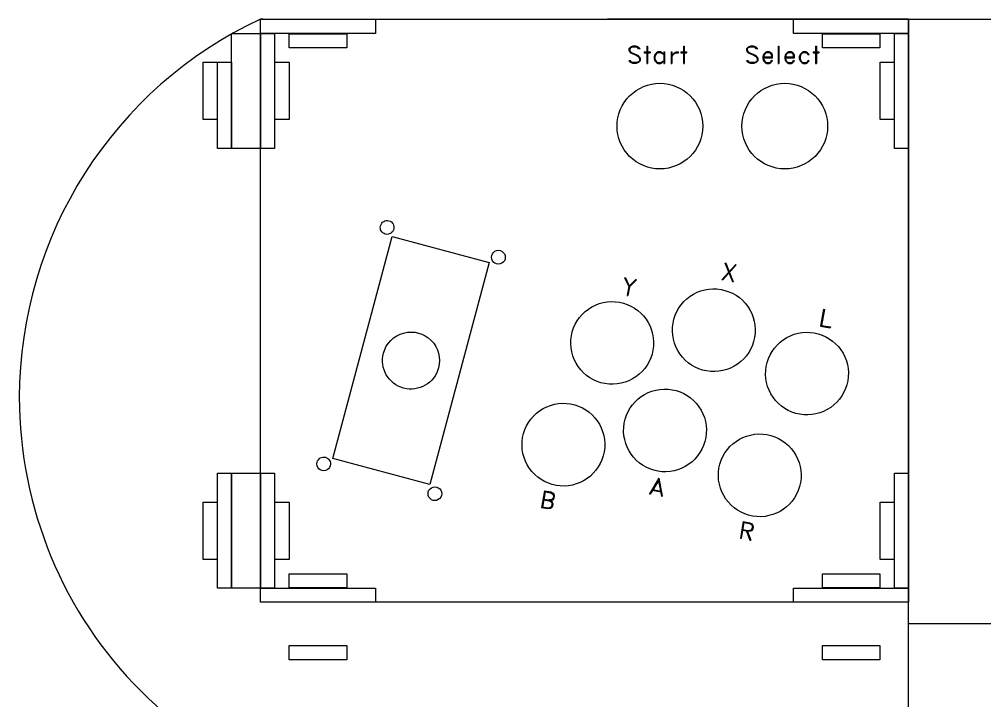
# Model space of a CAD drawing. Extents: x 10 to 3877, y -272 to 1728.
# Drawn here: x 3160.6 to 3495.6, y 476.7 to 713.3 of the extents above; entities that cross this region are included whole.
import ezdxf

# ---------------------------------------------------------------- set-up
doc = ezdxf.new("R2010")
doc.units = 0
doc.layers.add('Calque_1', color=7, linetype='CONTINUOUS')

msp = doc.modelspace()

# ---------------------------------------------------------------- linework, layer by layer
at = {"layer": 'Calque_1', "color": 3}
for p, q in [((3244.274348, 713.294893), (3469.204915, 713.294893)), ((3244.274348, 510.864333), (3244.274348, 713.294893)), ((3469.20332, 713.294903), (3694.132628, 713.294903)), ((3469.20332, 503.428191), (3469.20332, 713.294903)), ((3469.204915, 713.294893), (3469.204915, 510.864333)), ((3234.257943, 708.389983), (3244.274301, 708.389983)), ((3234.257943, 668.485617), (3234.257943, 708.389983)), ((3244.274301, 708.389983), (3244.274301, 668.485617)), ((3244.274301, 668.485617), (3234.257943, 668.485617)), ((3269.375953, 560.760044), (3290.030691, 637.844576)), ((3290.030691, 637.844576), (3323.648559, 628.836695)), ((3323.648559, 628.836695), (3302.993821, 551.752164)), ((3302.993821, 551.752164), (3269.375953, 560.760044)), ((3234.257943, 555.67358), (3244.274301, 555.67358)), ((3234.257943, 515.769214), (3234.257943, 555.67358)), ((3244.274301, 555.67358), (3244.274301, 515.769214)), ((3244.274301, 515.769214), (3234.257943, 515.769214)), ((3469.204915, 510.864333), (3244.274348, 510.864333)), ((3694.132628, 503.428191), (3469.20332, 503.428191))]:
    msp.add_line(p, q, dxfattribs=at)
at = {"layer": 'Calque_1', "color": 7}
for p, q in [((3244.274348, 713.294893), (3284.17878, 713.294893)), ((3244.274348, 708.389966), (3244.274348, 713.294893)), ((3245.261421, 713.294921), (3244.274405, 713.294921)), ((3245.261421, 713.294921), (3364.728574, 713.294921)), ((3245.261421, 713.294921), (3245.261421, 713.294921)), ((3284.17878, 713.294893), (3284.17878, 708.389966)), ((3469.20332, 713.294921), (3364.728574, 713.294921)), ((3429.298847, 713.294893), (3469.203278, 713.294893)), ((3429.298847, 708.389966), (3429.298847, 713.294893)), ((3469.203278, 713.294893), (3469.203278, 708.389966)), ((3469.20332, 503.428121), (3469.20332, 713.294921)), ((3284.17878, 708.389966), (3244.274348, 708.389966)), ((3244.274416, 668.485552), (3244.274416, 708.389983)), ((3244.274416, 708.389983), (3249.179343, 708.389983)), ((3249.179343, 708.389983), (3249.179343, 668.485552)), ((3254.265947, 708.302805), (3274.187156, 708.302805)), ((3254.265947, 703.381595), (3254.265947, 708.302805)), ((3274.187156, 708.302805), (3274.187156, 703.381595)), ((3469.203278, 708.389966), (3429.298847, 708.389966)), ((3439.290473, 708.302805), (3459.211683, 708.302805)), ((3439.290473, 703.381595), (3439.290473, 708.302805)), ((3459.211683, 708.302805), (3459.211683, 703.381595)), ((3464.298337, 668.485552), (3464.298337, 708.389983)), ((3464.298337, 708.389983), (3469.203264, 708.389983)), ((3469.203264, 708.389983), (3469.203264, 668.485552)), ((3274.187156, 703.381595), (3254.265947, 703.381595)), ((3459.211683, 703.381595), (3439.290473, 703.381595)), ((3224.344504, 678.477289), (3224.344504, 698.398498)), ((3224.344504, 698.398498), (3229.265714, 698.398498)), ((3229.265714, 698.398498), (3229.265714, 678.477289)), ((3229.350824, 668.483613), (3229.350824, 698.392233)), ((3229.350824, 698.392233), (3234.260003, 698.392233)), ((3234.260003, 698.392233), (3234.260003, 668.483613)), ((3249.266477, 678.477176), (3249.266477, 698.398385)), ((3249.266477, 698.398385), (3254.187686, 698.398385)), ((3254.187686, 698.398385), (3254.187686, 678.477176)), ((3459.289966, 678.477176), (3459.289966, 698.398385)), ((3459.289966, 698.398385), (3464.211176, 698.398385)), ((3464.211176, 698.398385), (3464.211176, 678.477176)), ((3229.265714, 678.477289), (3224.344504, 678.477289)), ((3254.187686, 678.477176), (3249.266477, 678.477176)), ((3464.211176, 678.477176), (3459.289966, 678.477176)), ((3397.738104, 676.204409), (3397.738104, 676.204409)), ((3441.086959, 676.204423), (3441.086959, 676.204423)), ((3234.260003, 668.483613), (3229.350824, 668.483613)), ((3249.179343, 668.485552), (3244.274416, 668.485552)), ((3469.203264, 668.485552), (3464.298337, 668.485552)), ((3290.511835, 640.405444), (3290.511835, 640.405444)), ((3329.148791, 630.052703), (3329.148791, 630.052703)), ((3415.740016, 602.845888), (3415.740016, 602.845888)), ((3380.462915, 598.430189), (3380.462915, 598.430189)), ((3306.074888, 592.236084), (3306.074888, 592.236084)), ((3448.076588, 587.783442), (3448.076588, 587.783442)), ((3398.815149, 568.045793), (3398.815149, 568.045793)), ((3363.537765, 563.100794), (3363.537765, 563.100794)), ((3268.512209, 558.30172), (3268.512209, 558.30172)), ((3229.353016, 515.769149), (3229.353016, 555.67358)), ((3229.353016, 555.67358), (3234.257943, 555.67358)), ((3234.257943, 555.67358), (3234.257943, 515.769149)), ((3244.274416, 515.769205), (3244.274416, 555.673636)), ((3244.274416, 555.673636), (3249.179343, 555.673636)), ((3249.179343, 555.673636), (3249.179343, 515.769205)), ((3464.285666, 515.756195), (3464.285666, 555.660626)), ((3464.285666, 555.660626), (3469.190592, 555.660626)), ((3469.190592, 555.660626), (3469.190592, 515.756195)), ((3431.680605, 552.454186), (3431.680605, 552.454186)), ((3307.090719, 547.96464), (3307.090719, 547.96464)), ((3224.344645, 525.760773), (3224.344645, 545.681982)), ((3224.344645, 545.681982), (3229.265855, 545.681982)), ((3229.265855, 545.681982), (3229.265855, 525.760773)), ((3249.266477, 525.760829), (3249.266477, 545.682038)), ((3249.266477, 545.682038), (3254.187686, 545.682038)), ((3254.187686, 545.682038), (3254.187686, 525.760829)), ((3459.277294, 525.747819), (3459.277294, 545.669028)), ((3459.277294, 545.669028), (3464.198504, 545.669028)), ((3464.198504, 545.669028), (3464.198504, 525.747819)), ((3229.265855, 525.760773), (3224.344645, 525.760773)), ((3254.187686, 525.760829), (3249.266477, 525.760829)), ((3464.198504, 525.747819), (3459.277294, 525.747819)), ((3254.265947, 520.777648), (3274.187156, 520.777648)), ((3254.265947, 515.856438), (3254.265947, 520.777648)), ((3274.187156, 520.777648), (3274.187156, 515.856438)), ((3439.277773, 520.764638), (3459.198983, 520.764638)), ((3439.277773, 515.843428), (3439.277773, 520.764638)), ((3459.198983, 520.764638), (3459.198983, 515.843428)), ((3234.257943, 515.769149), (3229.353016, 515.769149)), ((3244.274348, 515.769248), (3284.17878, 515.769248)), ((3244.274348, 510.864321), (3244.274348, 515.769248)), ((3249.179343, 515.769205), (3244.274416, 515.769205)), ((3274.187156, 515.856438), (3254.265947, 515.856438)), ((3284.17878, 515.769248), (3284.17878, 510.864321)), ((3429.286175, 515.756209), (3469.190606, 515.756209)), ((3429.286175, 510.851283), (3429.286175, 515.756209)), ((3459.198983, 515.843428), (3439.277773, 515.843428)), ((3469.190592, 515.756195), (3464.285666, 515.756195)), ((3469.190606, 515.756209), (3469.190606, 510.851283)), ((3284.17878, 510.864321), (3244.274348, 510.864321)), ((3469.190606, 510.851283), (3429.286175, 510.851283)), ((3469.20332, 463.516366), (3469.20332, 503.428121)), ((3254.265947, 495.855901), (3274.187156, 495.855901)), ((3254.265947, 490.934691), (3254.265947, 495.855901)), ((3274.187156, 495.855901), (3274.187156, 490.934691)), ((3439.277773, 495.842863), (3459.198983, 495.842863)), ((3439.277773, 490.921653), (3439.277773, 495.842863)), ((3459.198983, 495.842863), (3459.198983, 490.921653)), ((3274.187156, 490.934691), (3254.265947, 490.934691)), ((3459.198983, 490.921653), (3439.277773, 490.921653))]:
    msp.add_line(p, q, dxfattribs=at)
at = {"layer": 'Calque_1', "color": 1}
for p, q in [((3372.682895, 703.637821), (3372.11845, 703.073376)), ((3373.529561, 703.920043), (3372.682895, 703.637821)), ((3373.529561, 703.637821), (3372.682895, 703.355599)), ((3374.65845, 703.920043), (3373.529561, 703.920043)), ((3374.65845, 703.637821), (3373.529561, 703.637821)), ((3375.505117, 703.637821), (3374.65845, 703.920043)), ((3375.222895, 703.355599), (3374.65845, 703.637821)), ((3376.069561, 703.073376), (3375.505117, 703.637821)), ((3378.327339, 703.920043), (3378.327339, 697.993376)), ((3378.327339, 703.920043), (3378.609561, 703.920043)), ((3378.609561, 703.920043), (3378.609561, 697.993376)), ((3391.027339, 703.920043), (3391.027339, 697.993376)), ((3391.027339, 703.920043), (3391.309562, 703.920043)), ((3391.309562, 703.920043), (3391.309562, 697.993376)), ((3413.491693, 703.637821), (3412.927248, 703.073376)), ((3414.338359, 703.920043), (3413.491693, 703.637821)), ((3414.338359, 703.637821), (3413.491693, 703.355599)), ((3415.467248, 703.920043), (3414.338359, 703.920043)), ((3415.467248, 703.637821), (3414.338359, 703.637821)), ((3416.313915, 703.637821), (3415.467248, 703.920043)), ((3416.031693, 703.355599), (3415.467248, 703.637821)), ((3416.878359, 703.073376), (3416.313915, 703.637821)), ((3423.933915, 703.920043), (3423.933915, 697.993376)), ((3423.933915, 703.920043), (3424.216137, 703.920043)), ((3424.216137, 703.920043), (3424.216137, 697.993376)), ((3436.916138, 703.920043), (3436.916138, 697.993376)), ((3436.916138, 703.920043), (3437.19836, 703.920043)), ((3437.19836, 703.920043), (3437.19836, 697.993376)), ((3372.11845, 703.073376), (3372.11845, 702.508932)), ((3372.11845, 702.508932), (3372.400672, 701.944488)), ((3372.682895, 703.355599), (3372.400672, 703.073376)), ((3372.400672, 703.073376), (3372.400672, 702.508932)), ((3372.400672, 702.508932), (3372.682895, 701.944488)), ((3372.400672, 701.944488), (3372.682895, 701.662265)), ((3372.682895, 701.944488), (3373.247339, 701.662265)), ((3372.682895, 701.662265), (3373.247339, 701.380043)), ((3373.247339, 701.662265), (3374.65845, 701.097821)), ((3373.247339, 701.380043), (3374.65845, 700.815599)), ((3374.65845, 701.097821), (3375.222895, 700.815599)), ((3374.65845, 700.815599), (3375.222895, 700.533376)), ((3375.505117, 703.073376), (3375.222895, 703.355599)), ((3375.222895, 700.815599), (3375.787339, 700.251154)), ((3375.222895, 700.533376), (3375.505117, 700.251154)), ((3376.069561, 703.073376), (3375.505117, 703.073376)), ((3375.505117, 700.251154), (3375.787339, 699.68671)), ((3375.787339, 700.251154), (3376.069561, 699.68671)), ((3377.480672, 701.944488), (3379.456228, 701.944488)), ((3377.480672, 701.944488), (3377.480672, 701.662265)), ((3377.480672, 701.662265), (3379.456228, 701.662265)), ((3379.456228, 701.944488), (3379.456228, 701.662265)), ((3381.149561, 701.097821), (3380.867339, 700.251154)), ((3380.867339, 700.251154), (3380.867339, 699.68671)), ((3381.714006, 701.662265), (3381.149561, 701.097821)), ((3381.431784, 701.097821), (3381.149561, 700.251154)), ((3381.149561, 700.251154), (3381.149561, 699.68671)), ((3381.714006, 701.380043), (3381.431784, 701.097821)), ((3382.27845, 701.944488), (3381.714006, 701.662265)), ((3382.27845, 701.662265), (3381.714006, 701.380043)), ((3383.125117, 701.944488), (3382.27845, 701.944488)), ((3383.125117, 701.662265), (3382.27845, 701.662265)), ((3383.689561, 701.662265), (3383.125117, 701.944488)), ((3384.254006, 701.097821), (3383.125117, 701.662265)), ((3384.254006, 701.097821), (3383.689561, 701.662265)), ((3384.254006, 701.944488), (3384.254006, 697.993376)), ((3384.254006, 701.944488), (3384.536228, 701.944488)), ((3384.536228, 701.944488), (3384.536228, 697.993376)), ((3386.794006, 701.944488), (3386.794006, 697.993376)), ((3386.794006, 701.944488), (3387.076228, 701.944488)), ((3387.076228, 701.944488), (3387.076228, 697.993376)), ((3387.076228, 700.251154), (3387.35845, 701.097821)), ((3387.076228, 700.251154), (3387.35845, 700.815599)), ((3387.35845, 701.097821), (3387.922895, 701.662265)), ((3387.35845, 700.815599), (3387.922895, 701.380043)), ((3387.922895, 701.662265), (3388.487339, 701.944488)), ((3387.922895, 701.380043), (3388.487339, 701.662265)), ((3388.487339, 701.944488), (3389.334006, 701.944488)), ((3388.487339, 701.662265), (3389.334006, 701.662265)), ((3389.334006, 701.662265), (3389.334006, 701.944488)), ((3390.180673, 701.944488), (3392.156228, 701.944488)), ((3390.180673, 701.944488), (3390.180673, 701.662265)), ((3390.180673, 701.662265), (3392.156228, 701.662265)), ((3392.156228, 701.944488), (3392.156228, 701.662265)), ((3412.927248, 703.073376), (3412.927248, 702.508932)), ((3412.927248, 702.508932), (3413.20947, 701.944488)), ((3413.491693, 703.355599), (3413.20947, 703.073376)), ((3413.20947, 703.073376), (3413.20947, 702.508932)), ((3413.20947, 702.508932), (3413.491693, 701.944488)), ((3413.20947, 701.944488), (3413.491693, 701.662265)), ((3413.491693, 701.944488), (3414.056137, 701.662265)), ((3413.491693, 701.662265), (3414.056137, 701.380043)), ((3414.056137, 701.662265), (3415.467248, 701.097821)), ((3414.056137, 701.380043), (3415.467248, 700.815599)), ((3415.467248, 701.097821), (3416.031693, 700.815599)), ((3415.467248, 700.815599), (3416.031693, 700.533376)), ((3416.313915, 703.073376), (3416.031693, 703.355599)), ((3416.031693, 700.815599), (3416.596137, 700.251154)), ((3416.031693, 700.533376), (3416.313915, 700.251154)), ((3416.878359, 703.073376), (3416.313915, 703.073376)), ((3416.313915, 700.251154), (3416.596137, 699.68671)), ((3416.596137, 700.251154), (3416.878359, 699.68671)), ((3418.853915, 701.097821), (3418.571693, 700.251154)), ((3418.571693, 700.251154), (3418.571693, 699.68671)), ((3419.418359, 701.662265), (3418.853915, 701.097821)), ((3419.136137, 701.097821), (3418.853915, 700.251154)), ((3418.853915, 700.251154), (3421.676137, 700.251154)), ((3418.853915, 700.251154), (3418.853915, 699.68671)), ((3419.418359, 701.380043), (3419.136137, 701.097821)), ((3419.982804, 701.944488), (3419.418359, 701.662265)), ((3419.982804, 701.662265), (3419.418359, 701.380043)), ((3420.829471, 701.944488), (3419.982804, 701.944488)), ((3420.829471, 701.662265), (3419.982804, 701.662265)), ((3421.393915, 701.662265), (3420.829471, 701.944488)), ((3421.393915, 701.380043), (3420.829471, 701.662265)), ((3421.676137, 701.380043), (3421.393915, 701.662265)), ((3421.676137, 700.815599), (3421.393915, 701.380043)), ((3421.95836, 700.815599), (3421.676137, 701.380043)), ((3421.676137, 700.251154), (3421.676137, 700.815599)), ((3421.95836, 699.968932), (3421.95836, 700.815599)), ((3426.473915, 701.097821), (3426.191693, 700.251154)), ((3426.191693, 700.251154), (3426.191693, 699.68671)), ((3427.03836, 701.662265), (3426.473915, 701.097821)), ((3426.756137, 701.097821), (3426.473915, 700.251154)), ((3426.473915, 700.251154), (3429.296138, 700.251154)), ((3426.473915, 700.251154), (3426.473915, 699.68671)), ((3427.03836, 701.380043), (3426.756137, 701.097821)), ((3427.602804, 701.944488), (3427.03836, 701.662265)), ((3427.602804, 701.662265), (3427.03836, 701.380043)), ((3428.449471, 701.944488), (3427.602804, 701.944488)), ((3428.449471, 701.662265), (3427.602804, 701.662265)), ((3429.013915, 701.662265), (3428.449471, 701.944488)), ((3429.013915, 701.380043), (3428.449471, 701.662265)), ((3429.296138, 701.380043), (3429.013915, 701.662265)), ((3429.296138, 700.815599), (3429.013915, 701.380043)), ((3429.57836, 700.815599), (3429.296138, 701.380043)), ((3429.296138, 700.251154), (3429.296138, 700.815599)), ((3429.57836, 699.968932), (3429.57836, 700.815599)), ((3431.553915, 701.097821), (3431.271693, 700.251154)), ((3431.271693, 700.251154), (3431.271693, 699.68671)), ((3432.11836, 701.662265), (3431.553915, 701.097821)), ((3431.836138, 701.097821), (3431.553915, 700.251154)), ((3431.553915, 700.251154), (3431.553915, 699.68671)), ((3432.11836, 701.380043), (3431.836138, 701.097821)), ((3432.682804, 701.944488), (3432.11836, 701.662265)), ((3432.682804, 701.662265), (3432.11836, 701.380043)), ((3433.529471, 701.944488), (3432.682804, 701.944488)), ((3433.529471, 701.662265), (3432.682804, 701.662265)), ((3434.093915, 701.662265), (3433.529471, 701.944488)), ((3434.093915, 701.380043), (3433.529471, 701.662265)), ((3434.65836, 701.097821), (3434.093915, 701.662265)), ((3434.376138, 700.815599), (3434.093915, 701.380043)), ((3434.65836, 701.097821), (3434.376138, 700.815599)), ((3436.069471, 701.944488), (3438.045027, 701.944488)), ((3436.069471, 701.944488), (3436.069471, 701.662265)), ((3436.069471, 701.662265), (3438.045027, 701.662265)), ((3438.045027, 701.944488), (3438.045027, 701.662265)), ((3372.682895, 698.840043), (3372.11845, 698.840043)), ((3372.682895, 698.275599), (3372.11845, 698.840043)), ((3372.965117, 698.557821), (3372.682895, 698.840043)), ((3373.529561, 697.993376), (3372.682895, 698.275599)), ((3373.529561, 698.275599), (3372.965117, 698.557821)), ((3374.65845, 698.275599), (3373.529561, 698.275599)), ((3374.65845, 697.993376), (3373.529561, 697.993376)), ((3375.505117, 698.557821), (3374.65845, 698.275599)), ((3375.505117, 698.275599), (3374.65845, 697.993376)), ((3375.787339, 698.840043), (3375.505117, 698.557821)), ((3376.069561, 698.840043), (3375.505117, 698.275599)), ((3375.787339, 699.68671), (3375.787339, 698.840043)), ((3376.069561, 699.68671), (3376.069561, 698.840043)), ((3378.327339, 697.993376), (3378.609561, 697.993376)), ((3380.867339, 699.68671), (3381.149561, 698.840043)), ((3381.149561, 699.68671), (3381.431784, 698.840043)), ((3381.149561, 698.840043), (3381.714006, 698.275599)), ((3381.431784, 698.840043), (3381.714006, 698.557821)), ((3381.714006, 698.557821), (3382.27845, 698.275599)), ((3381.714006, 698.275599), (3382.27845, 697.993376)), ((3382.27845, 698.275599), (3383.125117, 698.275599)), ((3382.27845, 697.993376), (3383.125117, 697.993376)), ((3383.125117, 698.275599), (3384.254006, 698.840043)), ((3383.125117, 697.993376), (3383.689561, 698.275599)), ((3383.689561, 698.275599), (3384.254006, 698.840043)), ((3384.254006, 697.993376), (3384.536228, 697.993376)), ((3386.794006, 697.993376), (3387.076228, 697.993376)), ((3391.027339, 697.993376), (3391.309562, 697.993376)), ((3413.491693, 698.840043), (3412.927248, 698.840043)), ((3413.491693, 698.275599), (3412.927248, 698.840043)), ((3413.773915, 698.557821), (3413.491693, 698.840043)), ((3414.338359, 697.993376), (3413.491693, 698.275599)), ((3414.338359, 698.275599), (3413.773915, 698.557821)), ((3415.467248, 698.275599), (3414.338359, 698.275599)), ((3415.467248, 697.993376), (3414.338359, 697.993376)), ((3416.313915, 698.557821), (3415.467248, 698.275599)), ((3416.313915, 698.275599), (3415.467248, 697.993376)), ((3416.596137, 698.840043), (3416.313915, 698.557821)), ((3416.878359, 698.840043), (3416.313915, 698.275599)), ((3416.596137, 699.68671), (3416.596137, 698.840043)), ((3416.878359, 699.68671), (3416.878359, 698.840043)), ((3418.571693, 699.68671), (3418.853915, 698.840043)), ((3418.853915, 699.968932), (3421.95836, 699.968932)), ((3418.853915, 699.68671), (3419.136137, 698.840043)), ((3418.853915, 698.840043), (3419.418359, 698.275599)), ((3419.136137, 698.840043), (3419.418359, 698.557821)), ((3419.418359, 698.557821), (3419.982804, 698.275599)), ((3419.418359, 698.275599), (3419.982804, 697.993376)), ((3419.982804, 698.275599), (3420.829471, 698.275599)), ((3419.982804, 697.993376), (3420.829471, 697.993376)), ((3420.829471, 698.275599), (3421.393915, 698.557821)), ((3420.829471, 697.993376), (3421.393915, 698.275599)), ((3421.393915, 698.557821), (3421.676137, 699.122265)), ((3421.393915, 698.275599), (3421.95836, 698.840043)), ((3421.676137, 699.122265), (3421.95836, 698.840043)), ((3423.933915, 697.993376), (3424.216137, 697.993376)), ((3426.191693, 699.68671), (3426.473915, 698.840043)), ((3426.473915, 699.968932), (3429.57836, 699.968932)), ((3426.473915, 699.68671), (3426.756137, 698.840043)), ((3426.473915, 698.840043), (3427.03836, 698.275599)), ((3426.756137, 698.840043), (3427.03836, 698.557821)), ((3427.03836, 698.557821), (3427.602804, 698.275599)), ((3427.03836, 698.275599), (3427.602804, 697.993376)), ((3427.602804, 698.275599), (3428.449471, 698.275599)), ((3427.602804, 697.993376), (3428.449471, 697.993376)), ((3428.449471, 698.275599), (3429.013915, 698.557821)), ((3428.449471, 697.993376), (3429.013915, 698.275599)), ((3429.013915, 698.557821), (3429.296138, 699.122265)), ((3429.013915, 698.275599), (3429.57836, 698.840043)), ((3429.296138, 699.122265), (3429.57836, 698.840043)), ((3431.271693, 699.68671), (3431.553915, 698.840043)), ((3431.553915, 699.68671), (3431.836138, 698.840043)), ((3431.553915, 698.840043), (3432.11836, 698.275599)), ((3431.836138, 698.840043), (3432.11836, 698.557821)), ((3432.11836, 698.557821), (3432.682804, 698.275599)), ((3432.11836, 698.275599), (3432.682804, 697.993376)), ((3432.682804, 698.275599), (3433.529471, 698.275599)), ((3432.682804, 697.993376), (3433.529471, 697.993376)), ((3433.529471, 698.275599), (3434.093915, 698.557821)), ((3433.529471, 697.993376), (3434.093915, 698.275599)), ((3434.093915, 698.557821), (3434.376138, 699.122265)), ((3434.093915, 698.275599), (3434.65836, 698.840043)), ((3434.376138, 699.122265), (3434.65836, 698.840043)), ((3436.916138, 697.993376), (3437.19836, 697.993376)), ((3409.065347, 628.039923), (3404.423046, 622.840393)), ((3409.34328, 627.990918), (3404.700978, 622.791386)), ((3405.452197, 628.67702), (3408.036196, 622.203297)), ((3405.452197, 628.67702), (3405.73013, 628.628012)), ((3405.73013, 628.628012), (3408.314128, 622.154289)), ((3409.34328, 627.990918), (3409.065347, 628.039923)), ((3370.617956, 623.603054), (3372.073427, 620.480657)), ((3370.617956, 623.603054), (3370.895892, 623.554046)), ((3370.895892, 623.554046), (3372.35136, 620.431649)), ((3372.073427, 620.480657), (3371.534346, 617.423375)), ((3372.35136, 620.431649), (3371.812278, 617.374367)), ((3374.509042, 622.916952), (3372.073427, 620.480657)), ((3374.786974, 622.867944), (3372.35136, 620.431649)), ((3374.786974, 622.867944), (3374.509042, 622.916952)), ((3404.700978, 622.791386), (3404.423046, 622.840393)), ((3408.036196, 622.203297), (3408.314128, 622.154289)), ((3371.534346, 617.423375), (3371.812278, 617.374367)), ((3439.680589, 612.60784), (3438.651438, 606.771213)), ((3439.958522, 612.558834), (3438.978392, 607.00014)), ((3439.680589, 612.60784), (3439.958522, 612.558834)), ((3438.651438, 606.771213), (3441.986655, 606.183124)), ((3438.978392, 607.00014), (3442.035677, 606.461059)), ((3442.035677, 606.461059), (3441.986655, 606.183124)), ((3382.522008, 553.920337), (3379.269369, 548.47577)), ((3382.37497, 553.086534), (3379.547301, 548.426762)), ((3382.37497, 553.086534), (3383.438384, 547.740657)), ((3382.522008, 553.920337), (3383.716316, 547.69165)), ((3342.805379, 549.555428), (3341.776225, 543.718802)), ((3342.805379, 549.555428), (3345.028855, 549.163371)), ((3380.070287, 549.767428), (3383.405505, 549.179339)), ((3380.397213, 549.996355), (3383.176566, 549.506282)), ((3343.034306, 549.228488), (3342.103168, 543.947729)), ((3342.544233, 546.449141), (3344.489774, 546.106088)), ((3342.593241, 546.727076), (3344.538782, 546.384024)), ((3343.034306, 549.228488), (3344.97985, 548.885435)), ((3345.372588, 546.237), (3344.489774, 546.106088)), ((3344.489774, 546.106088), (3345.274572, 545.681132)), ((3345.421593, 546.514935), (3344.538782, 546.384024)), ((3344.538782, 546.384024), (3345.32358, 545.959068)), ((3344.97985, 548.885435), (3345.764646, 548.460479)), ((3345.028855, 549.163371), (3345.813653, 548.738412)), ((3345.699528, 546.465927), (3345.372588, 546.237)), ((3345.797544, 547.021798), (3345.421593, 546.514935)), ((3346.075479, 546.97279), (3345.699528, 546.465927)), ((3345.764646, 548.460479), (3345.944565, 547.855601)), ((3345.944565, 547.855601), (3345.797544, 547.021798)), ((3345.813653, 548.738412), (3346.042581, 548.411471)), ((3346.042581, 548.411471), (3346.2225, 547.806593)), ((3346.2225, 547.806593), (3346.075479, 546.97279)), ((3379.547301, 548.426762), (3379.269369, 548.47577)), ((3383.438384, 547.740657), (3383.716316, 547.69165)), ((3343.999701, 543.326741), (3341.776225, 543.718802)), ((3344.048709, 543.604677), (3342.103168, 543.947729)), ((3344.882512, 543.457656), (3343.999701, 543.326741)), ((3344.93152, 543.735588), (3344.048709, 543.604677)), ((3345.209455, 543.686583), (3344.882512, 543.457656)), ((3345.307471, 544.242451), (3344.93152, 543.735588)), ((3345.585403, 544.193443), (3345.209455, 543.686583)), ((3345.274572, 545.681132), (3345.454492, 545.076257)), ((3345.454492, 545.076257), (3345.307471, 544.242451)), ((3345.32358, 545.959068), (3345.552508, 545.632124)), ((3345.552508, 545.632124), (3345.732427, 545.027249)), ((3345.732427, 545.027249), (3345.585403, 544.193443)), ((3411.838294, 538.89866), (3410.809142, 533.062034)), ((3412.067232, 538.57172), (3411.087075, 533.013026)), ((3413.571703, 535.727256), (3411.626176, 536.070308)), ((3411.838294, 538.89866), (3414.061782, 538.506603)), ((3412.067232, 538.57172), (3414.01276, 538.228668)), ((3414.01276, 538.228668), (3414.797563, 537.803712)), ((3414.061782, 538.506603), (3414.846585, 538.081644)), ((3414.83047, 536.36503), (3414.454522, 535.858167)), ((3415.108403, 536.316022), (3414.732454, 535.80916)), ((3414.797563, 537.803712), (3414.97748, 537.198833)), ((3414.97748, 537.198833), (3414.83047, 536.36503)), ((3414.846585, 538.081644), (3415.075496, 537.754704)), ((3415.075496, 537.754704), (3415.255412, 537.149825)), ((3415.255412, 537.149825), (3415.108403, 536.316022)), ((3411.087075, 533.013026), (3410.809142, 533.062034)), ((3413.522709, 535.449321), (3411.577154, 535.792373)), ((3412.966816, 535.547336), (3414.14436, 532.473945)), ((3413.244776, 535.498328), (3414.422292, 532.424937)), ((3414.4055, 535.580232), (3413.522709, 535.449321)), ((3414.454522, 535.858167), (3413.571703, 535.727256)), ((3414.732454, 535.80916), (3414.4055, 535.580232)), ((3414.14436, 532.473945), (3414.422292, 532.424937))]:
    msp.add_line(p, q, dxfattribs=at)
at = {"layer": 'Calque_1', "color": 7}
for points in [[(3244.274405, 713.294921), (3193.30349, 689.685141), (3160.655147, 638.211701), (3160.583378, 582.038329)], [(3244.274405, 713.294921), (3244.274405, 713.294893), (3245.261421, 713.294921), (3245.261421, 713.294921)], [(3372.370502, 686.712026), (3375.157294, 689.49882), (3378.936996, 691.064425), (3382.878116, 691.064425)], [(3382.878116, 691.064425), (3391.085067, 691.064413), (3397.738108, 684.41136), (3397.738104, 676.204409)], [(3411.366954, 676.204423), (3411.366953, 684.41137), (3418.019995, 691.064417), (3426.226943, 691.064423)], [(3426.226943, 691.064423), (3430.168063, 691.064428), (3433.947766, 689.498827), (3436.73456, 686.712036)], [(3368.018108, 676.204409), (3368.018107, 680.145529), (3369.583709, 683.925232), (3372.370502, 686.712026)], [(3436.73456, 686.712036), (3439.521355, 683.925245), (3441.086959, 680.145543), (3441.086959, 676.204423)], [(3372.370503, 665.696794), (3369.58371, 668.483587), (3368.018107, 672.263289), (3368.018108, 676.204409)], [(3397.738104, 676.204409), (3397.738106, 667.997459), (3391.085066, 661.344408), (3382.878116, 661.344396)], [(3426.226943, 661.344421), (3418.019994, 661.344426), (3411.366952, 667.997475), (3411.366954, 676.204423)], [(3441.086959, 676.204423), (3441.08696, 672.263303), (3439.521356, 668.4836), (3436.734561, 665.696808)], [(3382.878116, 661.344396), (3378.936996, 661.344396), (3375.157295, 662.910001), (3372.370503, 665.696794)], [(3436.734561, 665.696808), (3433.947767, 662.910017), (3430.168063, 661.344416), (3426.226943, 661.344421)], [(3285.933727, 641.632145), (3286.276787, 642.912463), (3287.579737, 643.675759), (3288.843946, 643.337016)], [(3288.843946, 643.337016), (3290.108156, 642.998272), (3290.854895, 641.685762), (3290.511835, 640.405444)], [(3287.601615, 638.700573), (3286.337406, 639.039317), (3285.590667, 640.351826), (3285.933727, 641.632145)], [(3290.511835, 640.405444), (3290.168775, 639.125126), (3288.865825, 638.361829), (3287.601615, 638.700573)], [(3326.209403, 632.992091), (3327.037624, 633.214012), (3327.921325, 632.977225), (3328.527625, 632.370925)], [(3325.133513, 628.976812), (3324.527213, 629.583112), (3324.290426, 630.466813), (3324.512347, 631.295034)], [(3324.512347, 631.295034), (3324.734268, 632.123255), (3325.381182, 632.77017), (3326.209403, 632.992091)], [(3329.148791, 630.052703), (3328.92687, 629.224482), (3328.279956, 628.577568), (3327.451735, 628.355647)], [(3328.527625, 632.370925), (3329.133925, 631.764625), (3329.370712, 630.880924), (3329.148791, 630.052703)], [(3327.451735, 628.355647), (3326.623514, 628.133726), (3325.739812, 628.370513), (3325.133513, 628.976812)], [(3393.357944, 617.104815), (3396.47822, 619.289634), (3400.338618, 620.145432), (3404.089882, 619.483941)], [(3387.451668, 607.833859), (3388.113115, 611.585131), (3390.237668, 614.919997), (3393.357944, 617.104815)], [(3404.089882, 619.483941), (3407.841131, 618.822505), (3411.175982, 616.69798), (3413.360807, 613.577739)], [(3358.080836, 612.68913), (3361.201112, 614.873953), (3365.061514, 615.729753), (3368.812781, 615.068261)], [(3368.812781, 615.068261), (3372.564034, 614.406827), (3375.89889, 612.282299), (3378.083716, 609.162054)], [(3413.360807, 613.577739), (3415.545631, 610.457498), (3416.401458, 606.597135), (3415.740016, 602.845888)], [(3352.174567, 603.418159), (3352.836008, 607.169435), (3354.960559, 610.504308), (3358.080836, 612.68913)], [(3378.083716, 609.162054), (3380.268541, 606.041808), (3381.124365, 602.181439), (3380.462915, 598.430189)], [(3389.830879, 597.10201), (3387.646055, 600.22225), (3386.790227, 604.082612), (3387.451668, 607.833859)], [(3286.949557, 597.360701), (3287.864982, 600.777112), (3290.533503, 603.445633), (3293.949914, 604.361058)], [(3293.949914, 604.361058), (3297.366326, 605.276482), (3301.011593, 604.299736), (3303.51258, 601.798749)], [(3354.553766, 592.686294), (3352.368941, 595.80654), (3351.513117, 599.666908), (3352.174567, 603.418159)], [(3425.694509, 602.042386), (3428.814786, 604.227208), (3432.675187, 605.083009), (3436.426454, 604.421518)], [(3436.426454, 604.421518), (3440.177707, 603.760083), (3443.512563, 601.635555), (3445.697388, 598.515308)], [(3303.51258, 601.798749), (3306.013566, 599.297762), (3306.990313, 595.652495), (3306.074888, 592.236084)], [(3415.740016, 602.845888), (3415.078569, 599.094617), (3412.954015, 595.759751), (3409.833739, 593.574933)], [(3419.78824, 592.771415), (3420.449681, 596.522691), (3422.574232, 599.857563), (3425.694509, 602.042386)], [(3293.949915, 585.235728), (3288.668601, 586.650852), (3285.534434, 592.079387), (3286.949557, 597.360701)], [(3380.462915, 598.430189), (3379.801474, 594.678912), (3377.676923, 591.34404), (3374.556646, 589.159217)], [(3399.101802, 591.195808), (3395.350554, 591.857245), (3392.015703, 593.981769), (3389.830879, 597.10201)], [(3445.697388, 598.515308), (3447.882213, 595.395062), (3448.738037, 591.534693), (3448.076588, 587.783442)], [(3409.833739, 593.574933), (3406.713463, 591.390116), (3402.853066, 590.534318), (3399.101802, 591.195808)], [(3306.074888, 592.236084), (3304.659764, 586.95477), (3299.231228, 583.820604), (3293.949915, 585.235728)], [(3363.824701, 586.780086), (3360.073448, 587.441521), (3356.738592, 589.566048), (3354.553766, 592.686294)], [(3422.167449, 582.039566), (3419.982625, 585.159806), (3419.126798, 589.020169), (3419.78824, 592.771415)], [(3374.556646, 589.159217), (3371.436369, 586.974394), (3367.575968, 586.118594), (3363.824701, 586.780086)], [(3448.076588, 587.783442), (3447.41514, 584.032171), (3445.290587, 580.697305), (3442.170311, 578.512488)], [(3370.526801, 573.033783), (3371.904191, 580.845371), (3379.353307, 586.061336), (3387.164902, 584.683993)], [(3387.164902, 584.683993), (3390.916187, 584.022557), (3394.251073, 581.898015), (3396.435919, 578.777745)], [(3160.583378, 582.038329), (3160.583407, 543.749042), (3175.793802, 507.027979), (3202.868396, 479.953328)], [(3341.155698, 577.359714), (3344.275973, 579.544531), (3348.136369, 580.400329), (3351.887632, 579.738842)], [(3351.887632, 579.738842), (3359.699196, 578.361466), (3364.915138, 570.912359), (3363.537765, 563.100794)], [(3431.438374, 576.133365), (3427.687126, 576.794801), (3424.352274, 578.919325), (3422.167449, 582.039566)], [(3335.249418, 568.088764), (3335.910868, 571.840034), (3338.035423, 575.174897), (3341.155698, 577.359714)], [(3396.435919, 578.777745), (3398.620766, 575.657475), (3399.476601, 571.797076), (3398.815149, 568.045793)], [(3442.170311, 578.512488), (3439.050035, 576.327671), (3435.189637, 575.471874), (3431.438374, 576.133365)], [(3382.176766, 556.395581), (3374.365231, 557.773087), (3369.149387, 565.222233), (3370.526801, 573.033783)], [(3403.392257, 557.442179), (3404.769648, 565.253766), (3412.218762, 570.469732), (3420.030358, 569.092392)], [(3337.62861, 557.356884), (3335.443785, 560.477136), (3334.587964, 564.33751), (3335.249418, 568.088764)], [(3398.815149, 568.045793), (3398.153706, 564.294477), (3396.029134, 560.959568), (3392.908824, 558.774724)], [(3420.030358, 569.092392), (3423.781644, 568.430954), (3427.11653, 566.306411), (3429.301376, 563.186141)], [(3363.537765, 563.100794), (3362.876328, 559.349514), (3360.751779, 556.014637), (3357.631502, 553.829809)], [(3429.301376, 563.186141), (3431.486223, 560.06587), (3432.342057, 556.205469), (3431.680605, 552.454186)], [(3264.540682, 557.214106), (3263.943407, 557.817988), (3263.712179, 558.7002), (3263.9341, 559.528421)], [(3263.9341, 559.528421), (3264.277161, 560.808739), (3265.580111, 561.572035), (3266.84432, 561.233292)], [(3266.84432, 561.233292), (3268.108529, 560.894548), (3268.855268, 559.582039), (3268.512209, 558.30172)], [(3266.829736, 556.600756), (3266.01054, 556.376417), (3265.137957, 556.610225), (3264.540682, 557.214106)], [(3268.512209, 558.30172), (3268.290287, 557.473499), (3267.648933, 556.825095), (3266.829736, 556.600756)], [(3346.899551, 551.450661), (3343.148294, 552.112099), (3339.813436, 554.236632), (3337.62861, 557.356884)], [(3392.908824, 558.774724), (3389.788514, 556.58988), (3385.928071, 555.734075), (3382.176766, 556.395581)], [(3405.771486, 546.710225), (3403.58664, 549.830495), (3402.730805, 553.690896), (3403.392257, 557.442179)], [(3357.631502, 553.829809), (3354.511226, 551.644981), (3350.650823, 550.789174), (3346.899551, 551.450661)], [(3302.51261, 549.19134), (3302.734532, 550.019561), (3303.375886, 550.667965), (3304.195083, 550.892304)], [(3304.195083, 550.892304), (3305.014279, 551.116643), (3305.886862, 550.882835), (3306.484137, 550.278954)], [(3306.484137, 550.278954), (3307.081412, 549.675072), (3307.31264, 548.792861), (3307.090719, 547.96464)], [(3431.680605, 552.454186), (3430.303214, 544.642599), (3422.8541, 539.426633), (3415.042504, 540.803974)], [(3303.119192, 546.877026), (3302.521917, 547.480907), (3302.290689, 548.363119), (3302.51261, 549.19134)], [(3305.408246, 546.263676), (3304.58905, 546.039336), (3303.716467, 546.273144), (3303.119192, 546.877026)], [(3307.090719, 547.96464), (3306.868797, 547.136419), (3306.227443, 546.488015), (3305.408246, 546.263676)], [(3415.042504, 540.803974), (3411.291218, 541.465411), (3407.956332, 543.589954), (3405.771486, 546.710225)], [(3202.868396, 479.953328), (3229.943019, 452.878733), (3266.66411, 437.668338), (3304.953398, 437.66831)]]:
    msp.add_open_spline(points, degree=3, dxfattribs=at)

doc.saveas('drawing.dxf')
